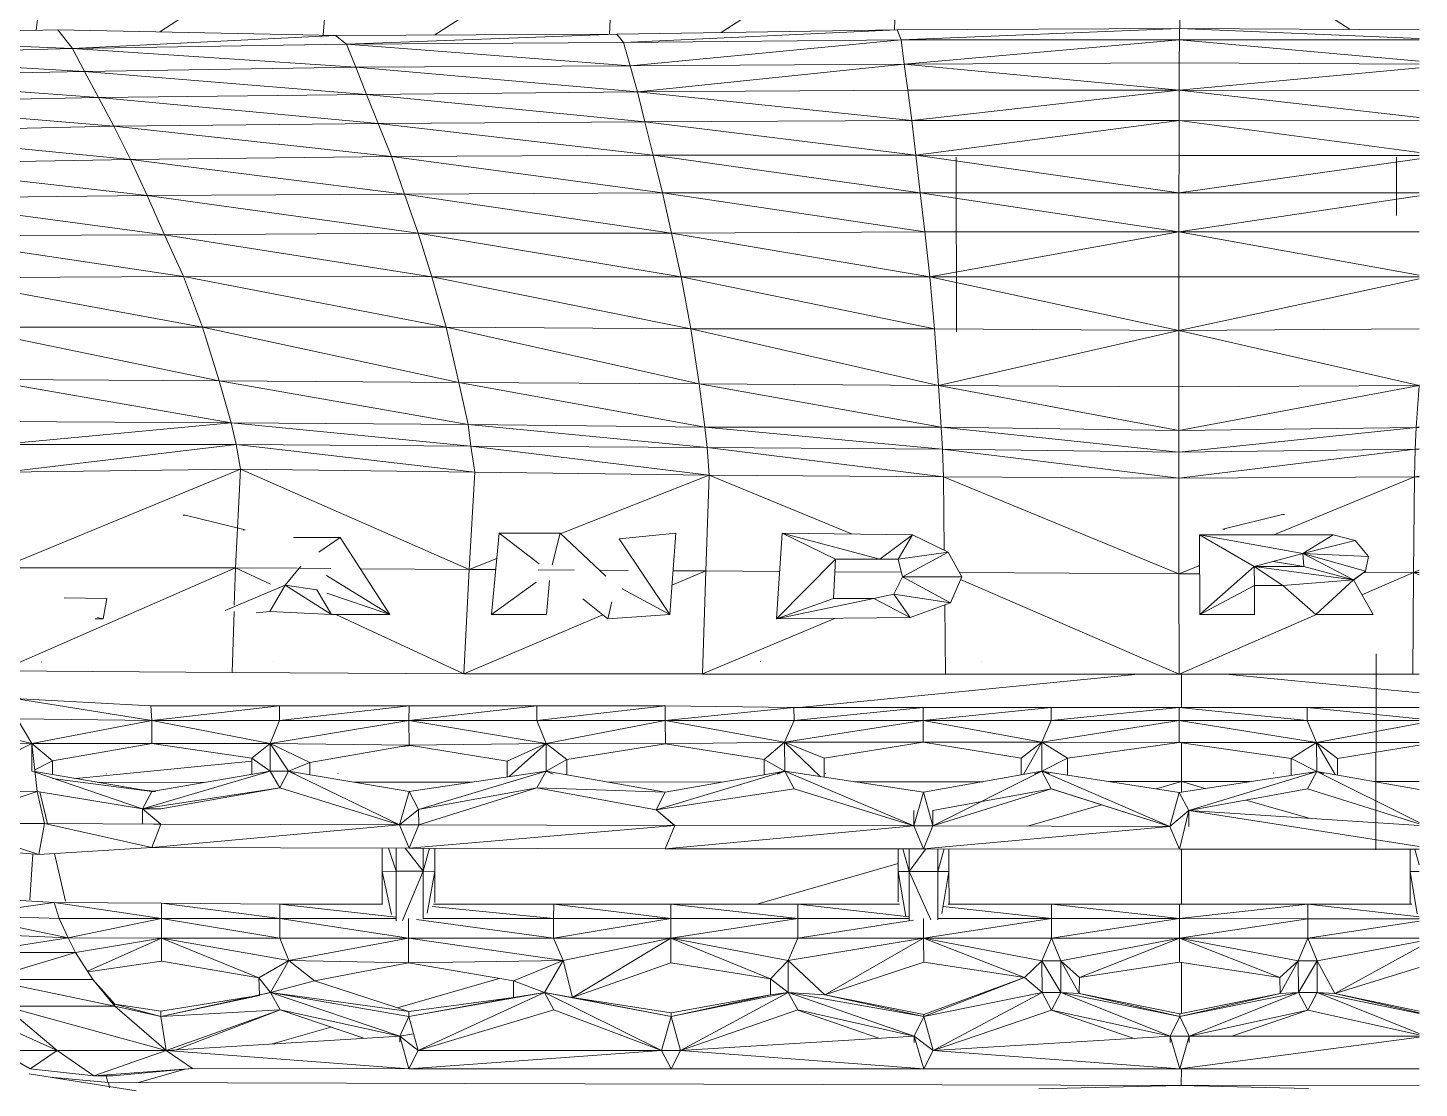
# Model space of a CAD drawing. Header units: inches. Extents: x 9661 to 15313, y -337 to 660.
# Drawn here: x 12428.2 to 12446.61, y 0.35 to 14.37 of the extents above; entities that cross this region are included whole.
import ezdxf

# ---------------------------------------------------------------- set-up
doc = ezdxf.new("R2010")
doc.units = ezdxf.units.IN
doc.header["$MEASUREMENT"] = 0
for name, color, linetype, lineweight in [('0-1', 7, 'Continuous', 5), ('0-2', 45, 'Continuous', 9), ('A-GENM', 5, 'Continuous', 9)]:
    doc.layers.add(name, color=color, linetype=linetype, lineweight=lineweight)

# ---------------------------------------------------------------- blocks, each defined once
blk = doc.blocks.new('Land_Rover_Evoque_-_SUV_Car_Vehicle_Automobile_13067 - Land Rover EVOQUE_dwg-1230547-BUILDING SECTION - EAST_WEST - LOOKING SOUTH2')
at = {"layer": 'A-GENM'}
for p, q in [((12439.709, 15.841), (12437.375, 14.312)), ((12439.669, 14.347), (12439.709, 15.841)), ((12428.312, 14.342), (12428.474, 15.727)), ((12432.235, 15.803), (12429.945, 14.321)), ((12432.108, 14.276), (12432.235, 15.803)), ((12435.976, 15.822), (12433.585, 14.279)), ((12435.895, 14.29), (12435.976, 15.822)), ((12443.441, 15.801), (12445.699, 14.353)), ((12443.441, 15.801), (12443.442, 14.366)), ((12439.702, 14.348), (12443.439, 14.366)), ((12443.439, 14.366), (12439.702, 14.348)), ((12443.439, 14.366), (12439.754, 14.216)), ((12443.439, 14.366), (12443.438, 14.214)), ((12443.439, 14.366), (12446.61, 14.349)), ((12443.439, 14.366), (12446.61, 14.234)), ((12446.61, 14.349), (12443.439, 14.366)), ((12425.04, 14.254), (12428.597, 14.349)), ((12425.04, 14.254), (12428.79, 14.102)), ((12428.597, 14.349), (12432.271, 14.272)), ((12428.597, 14.349), (12428.79, 14.102)), ((12432.271, 14.272), (12428.79, 14.102)), ((12432.271, 14.272), (12435.994, 14.291)), ((12435.994, 14.291), (12432.271, 14.272)), ((12432.271, 14.272), (12432.415, 14.159)), ((12435.994, 14.291), (12432.415, 14.159)), ((12432.415, 14.159), (12436.084, 14.178)), ((12435.994, 14.291), (12439.702, 14.348)), ((12439.702, 14.348), (12435.994, 14.291)), ((12435.994, 14.291), (12436.084, 14.178)), ((12439.702, 14.348), (12436.084, 14.178)), ((12436.084, 14.178), (12439.754, 14.216)), ((12436.17, 13.873), (12436.084, 14.178)), ((12436.17, 13.873), (12439.754, 14.216)), ((12439.702, 14.348), (12439.754, 14.216)), ((12439.796, 13.891), (12439.754, 14.216)), ((12439.754, 14.216), (12443.438, 14.214)), ((12439.796, 13.891), (12443.438, 14.214)), ((12443.436, 13.909), (12443.438, 14.214)), ((12446.61, 13.931), (12443.438, 14.214)), ((12443.438, 14.214), (12446.61, 14.213)), ((12428.79, 14.102), (12425.26, 14.006)), ((12428.952, 13.797), (12425.26, 14.006)), ((12428.79, 14.102), (12432.415, 14.159)), ((12428.952, 13.797), (12428.79, 14.102)), ((12432.539, 13.854), (12428.79, 14.102)), ((12432.539, 13.854), (12432.415, 14.159)), ((12436.17, 13.873), (12432.415, 14.159)), ((12428.952, 13.797), (12432.539, 13.854)), ((12432.539, 13.854), (12436.17, 13.873)), ((12432.683, 13.491), (12432.539, 13.854)), ((12436.266, 13.529), (12432.539, 13.854)), ((12436.17, 13.873), (12439.796, 13.891)), ((12436.266, 13.529), (12436.17, 13.873)), ((12436.266, 13.529), (12439.796, 13.891)), ((12439.796, 13.891), (12443.436, 13.909)), ((12439.843, 13.548), (12439.796, 13.891)), ((12443.435, 13.547), (12439.796, 13.891)), ((12443.435, 13.547), (12443.436, 13.909)), ((12443.435, 13.547), (12446.61, 13.845)), ((12443.436, 13.909), (12446.61, 13.892)), ((12425.443, 13.72), (12428.952, 13.797)), ((12429.135, 13.453), (12425.443, 13.72)), ((12429.135, 13.453), (12428.952, 13.797)), ((12432.683, 13.491), (12428.952, 13.797)), ((12429.135, 13.453), (12425.654, 13.377)), ((12429.135, 13.453), (12432.683, 13.491)), ((12432.836, 13.109), (12429.135, 13.453)), ((12429.337, 13.072), (12429.135, 13.453)), ((12432.683, 13.491), (12436.266, 13.529)), ((12432.836, 13.109), (12432.683, 13.491)), ((12436.366, 13.128), (12432.683, 13.491)), ((12436.266, 13.529), (12439.843, 13.548)), ((12436.366, 13.128), (12436.266, 13.529)), ((12439.895, 13.146), (12436.266, 13.529)), ((12439.895, 13.146), (12439.843, 13.548)), ((12439.843, 13.548), (12443.435, 13.547)), ((12439.895, 13.146), (12443.435, 13.547)), ((12443.434, 13.146), (12443.435, 13.547)), ((12446.61, 13.186), (12443.435, 13.547)), ((12443.435, 13.547), (12446.61, 13.546)), ((12429.337, 13.072), (12425.654, 13.377)), ((12425.885, 12.995), (12429.337, 13.072)), ((12432.836, 13.109), (12429.337, 13.072)), ((12429.558, 12.632), (12429.337, 13.072)), ((12433.01, 12.67), (12429.337, 13.072)), ((12432.836, 13.109), (12436.366, 13.128)), ((12436.476, 12.689), (12432.836, 13.109)), ((12433.01, 12.67), (12432.836, 13.109)), ((12436.366, 13.128), (12439.895, 13.146)), ((12436.476, 12.689), (12436.366, 13.128)), ((12439.949, 12.688), (12436.366, 13.128)), ((12439.949, 12.688), (12439.895, 13.146)), ((12439.895, 13.146), (12443.434, 13.146)), ((12439.949, 12.688), (12443.434, 13.146)), ((12443.433, 12.687), (12443.434, 13.146)), ((12446.61, 12.726), (12443.434, 13.146)), ((12443.434, 13.146), (12446.61, 13.145)), ((12429.558, 12.632), (12425.885, 12.995)), ((12429.558, 12.632), (12426.145, 12.575)), ((12426.145, 12.575), (12429.779, 12.154)), ((12429.558, 12.632), (12433.01, 12.67)), ((12429.558, 12.632), (12429.779, 12.154)), ((12429.558, 12.632), (12433.183, 12.173)), ((12436.476, 12.689), (12433.01, 12.67)), ((12436.596, 12.191), (12433.01, 12.67)), ((12433.183, 12.173), (12433.01, 12.67)), ((12440.009, 12.191), (12436.476, 12.689)), ((12436.596, 12.191), (12436.476, 12.689)), ((12436.476, 12.689), (12439.949, 12.688)), ((12440.009, 12.191), (12439.949, 12.688)), ((12443.432, 12.19), (12439.949, 12.688)), ((12439.949, 12.688), (12443.433, 12.687)), ((12440.482, 12.662), (12440.489, 10.354)), ((12443.432, 12.19), (12443.433, 12.687)), ((12443.432, 12.19), (12446.61, 12.642)), ((12443.433, 12.687), (12446.61, 12.686)), ((12446.312, 11.891), (12446.31, 12.661)), ((12429.779, 12.154), (12426.405, 12.116)), ((12429.779, 12.154), (12433.183, 12.173)), ((12430.01, 11.637), (12429.779, 12.154)), ((12429.779, 12.154), (12433.365, 11.656)), ((12436.596, 12.191), (12433.183, 12.173)), ((12436.716, 11.656), (12433.183, 12.173)), ((12433.365, 11.656), (12433.183, 12.173)), ((12440.009, 12.191), (12436.596, 12.191)), ((12440.069, 11.674), (12436.596, 12.191)), ((12436.716, 11.656), (12436.596, 12.191)), ((12440.009, 12.191), (12440.069, 11.674)), ((12440.009, 12.191), (12443.431, 11.674)), ((12440.009, 12.191), (12443.432, 12.19)), ((12443.431, 11.674), (12443.432, 12.19)), ((12443.431, 11.674), (12446.61, 12.152)), ((12443.432, 12.19), (12446.61, 12.189)), ((12430.01, 11.637), (12426.405, 12.116)), ((12430.01, 11.637), (12426.684, 11.619)), ((12430.261, 11.083), (12426.684, 11.619)), ((12430.01, 11.637), (12433.365, 11.656)), ((12433.548, 11.082), (12430.01, 11.637)), ((12430.261, 11.083), (12430.01, 11.637)), ((12433.548, 11.082), (12433.365, 11.656)), ((12436.845, 11.082), (12433.365, 11.656)), ((12436.716, 11.656), (12433.365, 11.656)), ((12440.069, 11.674), (12436.716, 11.656)), ((12436.845, 11.082), (12436.716, 11.656)), ((12440.133, 11.081), (12436.716, 11.656)), ((12440.069, 11.674), (12443.431, 11.674)), ((12440.069, 11.674), (12440.133, 11.081)), ((12443.431, 11.674), (12440.133, 11.081)), ((12443.431, 11.674), (12443.43, 11.08)), ((12443.431, 11.674), (12446.61, 11.673)), ((12443.431, 11.674), (12446.61, 11.101)), ((12430.261, 11.083), (12426.974, 11.064)), ((12430.511, 10.413), (12426.974, 11.064)), ((12433.736, 10.413), (12430.261, 11.083)), ((12433.548, 11.082), (12430.261, 11.083)), ((12430.511, 10.413), (12430.261, 11.083)), ((12433.736, 10.413), (12433.548, 11.082)), ((12436.971, 10.393), (12433.548, 11.082)), ((12433.548, 11.082), (12436.845, 11.082)), ((12436.971, 10.393), (12436.845, 11.082)), ((12436.845, 11.082), (12440.195, 10.392)), ((12436.845, 11.082), (12440.133, 11.081)), ((12440.195, 10.392), (12440.133, 11.081)), ((12440.133, 11.081), (12443.43, 11.08)), ((12440.133, 11.081), (12443.43, 10.372)), ((12446.61, 11.08), (12443.43, 11.08)), ((12443.43, 11.08), (12443.43, 10.372)), ((12446.61, 11.054), (12443.43, 10.372)), ((12430.734, 9.704), (12427.292, 10.413)), ((12430.511, 10.413), (12427.292, 10.413)), ((12433.905, 9.684), (12430.511, 10.413)), ((12433.736, 10.413), (12430.511, 10.413)), ((12430.734, 9.704), (12430.511, 10.413)), ((12433.905, 9.684), (12433.736, 10.413)), ((12437.081, 9.665), (12433.736, 10.413)), ((12433.736, 10.413), (12436.971, 10.393)), ((12437.081, 9.665), (12436.971, 10.393)), ((12436.971, 10.393), (12440.251, 9.644)), ((12436.971, 10.393), (12440.195, 10.392)), ((12440.251, 9.644), (12440.195, 10.392)), ((12440.195, 10.392), (12443.43, 10.372)), ((12440.251, 9.644), (12443.43, 10.372)), ((12446.61, 10.39), (12443.43, 10.372)), ((12446.609, 9.643), (12443.43, 10.372)), ((12443.43, 9.625), (12443.43, 10.372)), ((12430.889, 9.148), (12427.582, 9.724)), ((12430.734, 9.704), (12427.582, 9.724)), ((12434.026, 9.128), (12430.734, 9.704)), ((12433.905, 9.684), (12430.734, 9.704)), ((12430.889, 9.148), (12430.734, 9.704)), ((12437.159, 9.09), (12433.905, 9.684)), ((12434.026, 9.128), (12433.905, 9.684)), ((12433.905, 9.684), (12437.081, 9.665)), ((12440.287, 9.089), (12437.081, 9.665)), ((12437.159, 9.09), (12437.081, 9.665)), ((12437.081, 9.665), (12440.251, 9.644)), ((12443.43, 9.049), (12440.251, 9.644)), ((12440.287, 9.089), (12440.251, 9.644)), ((12440.251, 9.644), (12443.43, 9.625)), ((12446.609, 9.643), (12443.43, 9.049)), ((12446.609, 9.643), (12443.43, 9.625)), ((12443.43, 9.049), (12443.43, 9.625)), ((12446.609, 9.643), (12446.572, 9.087)), ((12446.61, 9.653), (12446.609, 9.643)), ((12446.61, 9.643), (12446.609, 9.643)), ((12446.61, 9.643), (12446.609, 9.643)), ((12430.889, 9.148), (12427.775, 9.167)), ((12430.889, 9.148), (12427.833, 8.861)), ((12434.064, 8.841), (12430.889, 9.148)), ((12434.026, 9.128), (12430.889, 9.148)), ((12430.957, 8.86), (12430.889, 9.148)), ((12437.188, 8.821), (12434.026, 9.128)), ((12437.159, 9.09), (12434.026, 9.128)), ((12434.064, 8.841), (12434.026, 9.128)), ((12437.188, 8.821), (12437.159, 9.09)), ((12440.301, 8.801), (12437.159, 9.09)), ((12440.287, 9.089), (12437.159, 9.09)), ((12440.301, 8.801), (12440.287, 9.089)), ((12443.43, 8.762), (12440.287, 9.089)), ((12443.43, 9.049), (12440.287, 9.089)), ((12446.572, 9.087), (12443.43, 8.762)), ((12446.572, 9.087), (12443.43, 9.049)), ((12443.43, 8.762), (12443.43, 9.049)), ((12446.572, 9.087), (12446.558, 8.799)), ((12446.61, 9.094), (12446.572, 9.087)), ((12446.61, 9.087), (12446.572, 9.087)), ((12430.957, 8.86), (12427.833, 8.861)), ((12430.957, 8.86), (12427.901, 8.497)), ((12434.114, 8.495), (12430.957, 8.86)), ((12434.064, 8.841), (12430.957, 8.86)), ((12431.014, 8.534), (12430.957, 8.86)), ((12437.188, 8.821), (12434.064, 8.841)), ((12437.217, 8.456), (12434.064, 8.841)), ((12434.114, 8.495), (12434.064, 8.841)), ((12440.314, 8.436), (12437.188, 8.821)), ((12437.188, 8.821), (12437.217, 8.456)), ((12437.188, 8.821), (12440.301, 8.801)), ((12440.314, 8.436), (12440.301, 8.801)), ((12443.43, 8.417), (12440.301, 8.801)), ((12440.301, 8.801), (12443.43, 8.762)), ((12446.558, 8.799), (12443.43, 8.417)), ((12446.558, 8.799), (12443.43, 8.762)), ((12443.43, 8.417), (12443.43, 8.762)), ((12446.558, 8.799), (12446.546, 8.435)), ((12446.61, 8.804), (12446.558, 8.799)), ((12446.61, 8.8), (12446.558, 8.799)), ((12431.014, 8.534), (12427.901, 8.497)), ((12431.014, 8.534), (12427.972, 7.279)), ((12431.014, 8.534), (12430.949, 7.229)), ((12434.042, 7.21), (12431.014, 8.534)), ((12434.114, 8.495), (12431.014, 8.534)), ((12434.042, 7.21), (12434.114, 8.495)), ((12437.217, 8.456), (12434.114, 8.495)), ((12437.217, 8.456), (12435.244, 7.682)), ((12437.217, 8.456), (12437.171, 7.19)), ((12440.314, 8.436), (12437.217, 8.456)), ((12439.099, 7.678), (12437.217, 8.456)), ((12440.314, 8.436), (12440.325, 7.464)), ((12440.314, 8.436), (12443.432, 7.15)), ((12440.314, 8.436), (12443.43, 8.417)), ((12446.546, 8.435), (12443.43, 8.417)), ((12443.432, 7.15), (12443.43, 8.417)), ((12446.546, 8.435), (12444.688, 7.668)), ((12446.546, 8.435), (12446.535, 7.168)), ((12446.61, 8.443), (12446.546, 8.435)), ((12446.61, 8.435), (12446.546, 8.435)), ((12430.257, 7.925), (12430.284, 7.925)), ((12430.284, 7.925), (12431.077, 7.733)), ((12444.011, 7.742), (12444.801, 7.934)), ((12444.801, 7.934), (12444.828, 7.935)), ((12431.05, 7.734), (12431.077, 7.733)), ((12444.011, 7.742), (12444.038, 7.743)), ((12432.331, 7.632), (12431.716, 7.632)), ((12432.331, 7.632), (12432.05, 7.439)), ((12432.989, 6.615), (12432.331, 7.632)), ((12434.334, 6.614), (12434.438, 7.689)), ((12434.438, 7.689), (12435.246, 7.689)), ((12434.966, 7.283), (12434.438, 7.689)), ((12435.137, 7.269), (12435.246, 7.689)), ((12435.846, 7.122), (12435.246, 7.689)), ((12436.773, 7.689), (12436.024, 7.612)), ((12436.693, 6.614), (12436.024, 7.612)), ((12436.773, 7.689), (12436.693, 6.614)), ((12438.18, 7.689), (12438.105, 6.556)), ((12438.18, 7.689), (12439.904, 7.669)), ((12438.885, 7.343), (12438.18, 7.689)), ((12438.18, 7.689), (12439.472, 7.343)), ((12439.472, 7.343), (12439.904, 7.669)), ((12439.714, 7.343), (12439.904, 7.669)), ((12440.378, 7.438), (12439.904, 7.669)), ((12443.708, 6.612), (12443.705, 7.668)), ((12443.705, 7.668), (12445.47, 7.668)), ((12444.425, 7.246), (12443.705, 7.668)), ((12443.705, 7.668), (12445.071, 7.418)), ((12445.071, 7.418), (12445.47, 7.668)), ((12445.071, 7.418), (12445.764, 7.591)), ((12445.47, 7.668), (12445.764, 7.591)), ((12445.764, 7.591), (12445.941, 7.379)), ((12439.714, 7.343), (12440.378, 7.438)), ((12439.772, 7.112), (12440.378, 7.438)), ((12440.557, 7.112), (12440.378, 7.438)), ((12444.425, 7.246), (12445.071, 7.418)), ((12445.071, 7.418), (12445.083, 7.246)), ((12445.071, 7.418), (12445.941, 7.379)), ((12445.071, 7.418), (12445.898, 7.188)), ((12445.071, 7.418), (12445.739, 7.072)), ((12445.941, 7.379), (12445.898, 7.188)), ((12430.949, 7.229), (12427.828, 5.867)), ((12427.963, 7.23), (12430.949, 7.229)), ((12430.949, 7.229), (12430.932, 6.737)), ((12431.765, 7.224), (12430.949, 7.229)), ((12430.949, 7.229), (12431.409, 7.016)), ((12431.814, 7.253), (12431.607, 6.999)), ((12432.208, 7.221), (12431.79, 7.224)), ((12434.042, 7.21), (12432.598, 7.219)), ((12434.042, 7.21), (12433.971, 5.827)), ((12434.406, 7.353), (12434.042, 7.21)), ((12434.391, 7.208), (12434.042, 7.21)), ((12435.431, 7.201), (12434.954, 7.204)), ((12436.142, 7.196), (12435.765, 7.199)), ((12437.171, 7.19), (12436.722, 6.999)), ((12437.171, 7.19), (12436.736, 7.192)), ((12437.171, 7.19), (12437.129, 5.827)), ((12438.147, 7.184), (12437.171, 7.19)), ((12438.885, 7.343), (12438.105, 6.556)), ((12438.859, 6.824), (12438.885, 7.343)), ((12438.885, 7.343), (12439.472, 7.343)), ((12439.472, 7.343), (12439.714, 7.343)), ((12439.714, 7.343), (12439.772, 7.112)), ((12443.707, 7.263), (12443.432, 7.15)), ((12443.708, 6.612), (12444.425, 7.246)), ((12444.429, 6.996), (12444.425, 7.246)), ((12444.425, 7.246), (12444.806, 6.996)), ((12444.425, 7.246), (12445.739, 7.072)), ((12444.425, 7.246), (12445.083, 7.246)), ((12445.083, 7.246), (12444.684, 7.315)), ((12445.739, 7.072), (12445.083, 7.246)), ((12445.898, 7.188), (12445.739, 7.072)), ((12445.898, 7.188), (12445.741, 7.069)), ((12446.61, 7.199), (12446.535, 7.168)), ((12430.81, 6.665), (12431.607, 6.999)), ((12431.404, 6.653), (12431.607, 6.999)), ((12432.023, 6.941), (12431.607, 6.999)), ((12432.217, 6.615), (12431.607, 6.999)), ((12432.989, 6.615), (12432.15, 7.127)), ((12434.928, 7.04), (12434.334, 6.614)), ((12435.063, 6.615), (12435.102, 7.061)), ((12439.757, 7.173), (12438.876, 7.179)), ((12439.772, 7.112), (12439.658, 6.882)), ((12439.772, 7.112), (12440.408, 6.767)), ((12439.772, 7.112), (12440.557, 7.112)), ((12440.408, 6.767), (12440.557, 7.112)), ((12440.526, 7.169), (12443.432, 7.15)), ((12440.542, 7.077), (12443.434, 5.825)), ((12443.707, 7.152), (12443.432, 7.15)), ((12443.432, 7.15), (12443.434, 5.825)), ((12443.708, 6.612), (12444.429, 6.996)), ((12444.433, 6.612), (12444.429, 6.996)), ((12444.429, 6.996), (12444.806, 6.996)), ((12444.806, 6.996), (12445.739, 7.072)), ((12444.806, 6.996), (12445.242, 6.612)), ((12445.739, 7.072), (12445.242, 6.612)), ((12445.739, 7.072), (12446, 6.612)), ((12446.535, 7.168), (12445.853, 6.872)), ((12446.535, 7.168), (12445.865, 7.164)), ((12446.535, 7.168), (12446.525, 5.824)), ((12446.61, 7.168), (12446.535, 7.168)), ((12446.535, 7.168), (12446.61, 7.137)), ((12429.247, 6.826), (12428.679, 6.834)), ((12429.199, 6.558), (12429.247, 6.826)), ((12432.217, 6.615), (12432.023, 6.941)), ((12432.989, 6.615), (12432.158, 6.895)), ((12435.546, 6.822), (12435.876, 6.557)), ((12436.693, 6.614), (12436.063, 6.952)), ((12438.859, 6.824), (12438.105, 6.556)), ((12438.105, 6.556), (12439.395, 6.824)), ((12438.859, 6.824), (12439.395, 6.824)), ((12439.658, 6.882), (12439.395, 6.824)), ((12439.395, 6.824), (12439.877, 6.575)), ((12439.658, 6.882), (12439.877, 6.575)), ((12439.658, 6.882), (12440.408, 6.767)), ((12430.929, 6.655), (12430.902, 5.847)), ((12431.22, 6.633), (12431.404, 6.653)), ((12432.217, 6.615), (12431.404, 6.653)), ((12435.927, 6.78), (12435.876, 6.557)), ((12439.877, 6.575), (12440.408, 6.767)), ((12440.332, 6.739), (12440.342, 5.826)), ((12429.093, 6.558), (12429.199, 6.558)), ((12429.199, 6.558), (12429.121, 6.575)), ((12432.989, 6.615), (12432.217, 6.615)), ((12432.274, 6.615), (12433.971, 5.827)), ((12435.809, 6.61), (12433.971, 5.827)), ((12435.063, 6.615), (12434.334, 6.614)), ((12436.693, 6.614), (12435.876, 6.557)), ((12438.886, 6.565), (12437.129, 5.827)), ((12438.105, 6.556), (12439.877, 6.575)), ((12445.251, 6.612), (12443.434, 5.825)), ((12443.708, 6.612), (12444.433, 6.612)), ((12445.242, 6.612), (12446, 6.612)), ((12446.041, 6.093), (12446.037, 3.5)), ((12446.039, 6.094), (12446.041, 6.093)), ((12428.379, 5.984), (12428.383, 5.985)), ((12431.445, 5.986), (12431.448, 5.987)), ((12434.341, 5.988), (12434.345, 5.989)), ((12437.895, 5.991), (12437.899, 5.991)), ((12440.821, 5.993), (12440.824, 5.993)), ((12443.828, 5.995), (12443.831, 5.995)), ((12427.828, 5.867), (12430.902, 5.847)), ((12430.902, 5.847), (12427.828, 5.867)), ((12430.903, 5.847), (12427.828, 5.866)), ((12430.902, 5.847), (12433.971, 5.827)), ((12433.971, 5.827), (12430.902, 5.847)), ((12433.972, 5.827), (12430.903, 5.847)), ((12433.971, 5.827), (12437.129, 5.827)), ((12437.129, 5.827), (12433.971, 5.827)), ((12437.129, 5.826), (12433.972, 5.827)), ((12437.129, 5.827), (12440.342, 5.826)), ((12440.342, 5.826), (12437.129, 5.827)), ((12440.342, 5.826), (12437.129, 5.826)), ((12442.892, 5.825), (12438.412, 5.384)), ((12440.342, 5.826), (12443.434, 5.825)), ((12443.434, 5.825), (12440.342, 5.826)), ((12443.434, 5.825), (12440.342, 5.826)), ((12443.434, 5.825), (12446.525, 5.824)), ((12446.525, 5.824), (12443.434, 5.825)), ((12446.526, 5.824), (12443.434, 5.825)), ((12443.466, 5.825), (12443.465, 5.38)), ((12446.61, 5.576), (12444.051, 5.825)), ((12446.525, 5.824), (12446.61, 5.824)), ((12446.61, 5.824), (12446.525, 5.824)), ((12446.61, 5.824), (12446.526, 5.824)), ((12428.022, 5.501), (12429.83, 5.405)), ((12428.022, 5.501), (12429.84, 5.213)), ((12431.532, 5.405), (12429.83, 5.405)), ((12429.84, 5.213), (12429.83, 5.405)), ((12429.84, 5.213), (12431.532, 5.405)), ((12433.244, 5.404), (12431.532, 5.405)), ((12431.532, 5.213), (12431.532, 5.405)), ((12431.532, 5.213), (12433.244, 5.404)), ((12433.243, 5.213), (12433.244, 5.404)), ((12433.243, 5.213), (12434.936, 5.404)), ((12433.244, 5.404), (12434.936, 5.404)), ((12434.936, 5.404), (12436.632, 5.404)), ((12434.936, 5.212), (12434.936, 5.404)), ((12434.936, 5.404), (12436.632, 5.403)), ((12434.936, 5.212), (12436.632, 5.403)), ((12438.334, 5.384), (12436.632, 5.404)), ((12436.632, 5.212), (12436.632, 5.403)), ((12436.632, 5.403), (12438.334, 5.384)), ((12436.632, 5.212), (12438.334, 5.384)), ((12438.334, 5.384), (12440.048, 5.384)), ((12438.334, 5.384), (12438.339, 5.212)), ((12438.339, 5.212), (12440.048, 5.384)), ((12440.048, 5.384), (12441.741, 5.383)), ((12440.048, 5.384), (12440.049, 5.211)), ((12440.049, 5.211), (12441.741, 5.383)), ((12441.741, 5.383), (12443.435, 5.383)), ((12441.741, 5.383), (12441.741, 5.211)), ((12441.741, 5.211), (12443.435, 5.383)), ((12443.435, 5.383), (12445.13, 5.383)), ((12443.435, 5.383), (12443.435, 5.21)), ((12443.435, 5.383), (12445.13, 5.21)), ((12446.61, 5.382), (12445.13, 5.383)), ((12446.61, 5.231), (12445.13, 5.383)), ((12445.13, 5.383), (12445.13, 5.21)), ((12428.255, 4.906), (12426.871, 5.233)), ((12428.255, 4.906), (12428.061, 5.233)), ((12428.061, 5.233), (12429.84, 5.213)), ((12428.255, 4.906), (12429.84, 5.213)), ((12431.407, 4.906), (12429.84, 5.213)), ((12431.532, 5.213), (12429.84, 5.213)), ((12429.84, 5.213), (12429.841, 4.905)), ((12431.407, 4.906), (12433.243, 5.213)), ((12431.407, 4.906), (12431.532, 5.213)), ((12433.243, 5.213), (12431.532, 5.213)), ((12435.057, 4.905), (12433.243, 5.213)), ((12433.243, 5.213), (12434.936, 5.212)), ((12433.243, 5.213), (12433.245, 4.886)), ((12435.057, 4.905), (12434.936, 5.212)), ((12436.632, 5.212), (12434.936, 5.212)), ((12435.057, 4.905), (12436.632, 5.212)), ((12438.213, 4.924), (12436.632, 5.212)), ((12436.632, 5.212), (12438.339, 5.212)), ((12436.632, 5.212), (12436.638, 4.904)), ((12438.213, 4.924), (12438.339, 5.212)), ((12438.213, 4.924), (12440.049, 5.211)), ((12438.339, 5.212), (12440.049, 5.211)), ((12440.049, 5.211), (12440.047, 4.923)), ((12441.617, 4.923), (12440.049, 5.211)), ((12440.049, 5.211), (12441.741, 5.211)), ((12441.617, 4.923), (12441.741, 5.211)), ((12441.617, 4.923), (12443.435, 5.21)), ((12441.741, 5.211), (12443.435, 5.21)), ((12445.253, 4.922), (12443.435, 5.21)), ((12443.435, 5.21), (12445.13, 5.21)), ((12443.435, 5.21), (12443.436, 4.922)), ((12445.253, 4.922), (12445.13, 5.21)), ((12446.61, 5.209), (12445.13, 5.21)), ((12445.253, 4.922), (12446.61, 5.17)), ((12428.255, 4.906), (12426.911, 4.925)), ((12428.255, 4.906), (12427.008, 4.292)), ((12428.323, 4.273), (12428.255, 4.906)), ((12428.255, 4.906), (12428.255, 4.541)), ((12428.526, 4.676), (12428.255, 4.906)), ((12428.255, 4.906), (12429.841, 4.905)), ((12428.526, 4.676), (12429.841, 4.905)), ((12431.407, 4.906), (12429.841, 4.905)), ((12431.166, 4.714), (12429.841, 4.905)), ((12431.407, 4.906), (12431.166, 4.714)), ((12431.408, 4.541), (12431.407, 4.906)), ((12431.407, 4.906), (12431.93, 4.655)), ((12431.407, 4.906), (12431.649, 4.541)), ((12431.407, 4.906), (12433.245, 4.886)), ((12431.93, 4.655), (12433.245, 4.886)), ((12433.283, 4.879), (12433.113, 4.863)), ((12435.057, 4.905), (12433.245, 4.886)), ((12434.541, 4.674), (12433.245, 4.886)), ((12435.057, 4.905), (12434.541, 4.674)), ((12435.057, 4.905), (12434.568, 4.468)), ((12435.333, 4.694), (12435.057, 4.905)), ((12435.057, 4.905), (12435.057, 4.54)), ((12435.057, 4.905), (12436.638, 4.904)), ((12435.333, 4.694), (12436.638, 4.904)), ((12438.213, 4.924), (12436.638, 4.904)), ((12437.944, 4.693), (12436.638, 4.904)), ((12438.213, 4.924), (12437.944, 4.693)), ((12438.215, 4.54), (12438.213, 4.924)), ((12438.213, 4.924), (12438.69, 4.467)), ((12438.213, 4.924), (12438.735, 4.712)), ((12438.213, 4.924), (12440.047, 4.923)), ((12438.735, 4.712), (12440.047, 4.923)), ((12441.345, 4.711), (12440.047, 4.923)), ((12441.617, 4.923), (12440.047, 4.923)), ((12441.617, 4.923), (12441.345, 4.711)), ((12441.375, 4.496), (12441.617, 4.923)), ((12441.618, 4.539), (12441.617, 4.923)), ((12441.617, 4.923), (12441.956, 4.711)), ((12441.617, 4.923), (12443.436, 4.922)), ((12441.956, 4.711), (12443.436, 4.922)), ((12444.917, 4.71), (12443.436, 4.922)), ((12445.253, 4.922), (12443.436, 4.922)), ((12443.465, 4.922), (12443.464, 4.402)), ((12445.253, 4.922), (12444.917, 4.71)), ((12445.497, 4.495), (12445.253, 4.922)), ((12445.527, 4.71), (12445.253, 4.922)), ((12445.253, 4.922), (12445.254, 4.538)), ((12445.253, 4.922), (12446.61, 4.921)), ((12445.527, 4.71), (12446.61, 4.886)), ((12428.526, 4.676), (12428.292, 4.56)), ((12428.526, 4.676), (12428.527, 4.495)), ((12431.166, 4.671), (12428.84, 4.442)), ((12431.166, 4.714), (12431.166, 4.5)), ((12431.408, 4.541), (12431.166, 4.714)), ((12431.93, 4.655), (12431.649, 4.541)), ((12431.93, 4.655), (12431.93, 4.494)), ((12434.541, 4.464), (12434.541, 4.674)), ((12435.333, 4.694), (12435.057, 4.54)), ((12435.333, 4.694), (12435.334, 4.492)), ((12437.944, 4.693), (12437.944, 4.492)), ((12438.215, 4.54), (12437.944, 4.693)), ((12438.735, 4.461), (12438.735, 4.712)), ((12441.345, 4.491), (12441.345, 4.711)), ((12441.618, 4.539), (12441.956, 4.711)), ((12441.956, 4.711), (12441.956, 4.487)), ((12444.917, 4.71), (12444.917, 4.486)), ((12445.254, 4.538), (12444.917, 4.71)), ((12445.527, 4.489), (12445.527, 4.71)), ((12428.255, 4.541), (12428.321, 4.518)), ((12428.295, 4.535), (12429.841, 4.272)), ((12429.716, 4.042), (12428.296, 4.528)), ((12428.527, 4.445), (12429.841, 4.272)), ((12429.238, 4.506), (12429.241, 4.506)), ((12429.716, 4.042), (12431.408, 4.541)), ((12431.408, 4.541), (12429.841, 4.272)), ((12431.408, 4.541), (12431.314, 4.518)), ((12431.408, 4.541), (12431.649, 4.541)), ((12431.408, 4.541), (12431.533, 4.32)), ((12431.649, 4.541), (12431.533, 4.32)), ((12431.649, 4.541), (12431.739, 4.504)), ((12431.649, 4.541), (12433.245, 4.272)), ((12433.12, 3.831), (12431.649, 4.541)), ((12432.303, 4.508), (12432.307, 4.509)), ((12435.057, 4.54), (12433.245, 4.272)), ((12433.371, 4.032), (12435.057, 4.54)), ((12435.057, 4.54), (12434.937, 4.32)), ((12435.057, 4.54), (12435.153, 4.5)), ((12435.057, 4.54), (12436.634, 4.262)), ((12435.2, 4.51), (12435.202, 4.51)), ((12436.513, 4.031), (12438.215, 4.54)), ((12438.215, 4.54), (12436.634, 4.262)), ((12438.215, 4.54), (12438.121, 4.499)), ((12438.215, 4.54), (12440.05, 4.261)), ((12439.925, 3.819), (12438.215, 4.54)), ((12438.215, 4.54), (12438.34, 4.309)), ((12438.751, 4.512), (12438.754, 4.513)), ((12441.618, 4.539), (12440.05, 4.261)), ((12440.173, 3.819), (12441.618, 4.539)), ((12441.521, 4.505), (12441.618, 4.539)), ((12441.618, 4.539), (12441.717, 4.51)), ((12441.618, 4.539), (12443.436, 4.26)), ((12443.312, 3.809), (12441.618, 4.539)), ((12441.618, 4.539), (12441.741, 4.309)), ((12441.677, 4.514), (12441.68, 4.515)), ((12445.254, 4.538), (12443.436, 4.26)), ((12445.254, 4.538), (12443.562, 4.02)), ((12444.684, 4.516), (12444.688, 4.517)), ((12445.254, 4.538), (12445.131, 4.308)), ((12445.254, 4.538), (12445.157, 4.51)), ((12445.35, 4.504), (12445.254, 4.538)), ((12445.254, 4.538), (12446.61, 4.297)), ((12446.61, 3.862), (12445.254, 4.538)), ((12428.323, 4.273), (12427.008, 4.292)), ((12428.323, 4.273), (12427.077, 3.851)), ((12429.716, 4.042), (12428.323, 4.273)), ((12428.42, 3.85), (12428.323, 4.273)), ((12428.36, 4.267), (12428.459, 3.842)), ((12430.548, 4.394), (12429.133, 4.393)), ((12429.705, 4.295), (12429.861, 4.276)), ((12429.716, 4.042), (12431.533, 4.32)), ((12429.716, 4.042), (12429.841, 4.272)), ((12429.841, 4.272), (12429.89, 4.272)), ((12431.533, 4.32), (12429.959, 4.041)), ((12433.12, 3.831), (12431.533, 4.32)), ((12433.12, 3.831), (12431.534, 4.32)), ((12434.082, 4.396), (12432.516, 4.395)), ((12433.12, 3.831), (12433.245, 4.272)), ((12433.371, 4.032), (12433.245, 4.272)), ((12433.371, 4.032), (12434.937, 4.32)), ((12433.372, 3.83), (12434.937, 4.32)), ((12436.513, 4.031), (12434.937, 4.32)), ((12434.937, 4.32), (12436.634, 4.262)), ((12437.411, 4.398), (12435.867, 4.397)), ((12436.513, 4.031), (12438.34, 4.309)), ((12436.513, 4.031), (12436.634, 4.262)), ((12439.925, 3.819), (12438.34, 4.309)), ((12439.925, 3.819), (12438.341, 4.309)), ((12440.838, 4.401), (12439.137, 4.399)), ((12439.925, 3.819), (12440.05, 4.261)), ((12440.173, 3.819), (12440.05, 4.261)), ((12440.173, 3.819), (12441.741, 4.309)), ((12440.174, 4.02), (12441.741, 4.309)), ((12443.312, 3.809), (12441.741, 4.309)), ((12443.312, 3.809), (12441.743, 4.308)), ((12443.464, 4.402), (12442.512, 4.402)), ((12443.464, 4.402), (12443.132, 4.307)), ((12443.312, 3.809), (12443.436, 4.26)), ((12443.562, 4.02), (12443.436, 4.26)), ((12444.372, 4.403), (12443.464, 4.402)), ((12443.464, 4.402), (12443.464, 4.264)), ((12443.464, 4.402), (12443.778, 4.312)), ((12443.562, 4.02), (12445.131, 4.308)), ((12446.61, 3.846), (12445.131, 4.308)), ((12446.61, 3.846), (12445.132, 4.307)), ((12446.61, 4.405), (12446.007, 4.404)), ((12442.406, 4.097), (12441.428, 3.815)), ((12444.315, 4.158), (12445.153, 3.917)), ((12429.958, 3.841), (12429.716, 4.042)), ((12429.716, 4.042), (12429.959, 4.041)), ((12429.716, 4.042), (12429.717, 3.842)), ((12429.958, 3.841), (12429.716, 4.042)), ((12433.12, 3.831), (12433.371, 4.032)), ((12433.372, 3.83), (12433.371, 4.032)), ((12436.761, 3.82), (12436.513, 4.031)), ((12436.513, 4.031), (12436.514, 4.031)), ((12436.761, 3.819), (12436.513, 4.031)), ((12436.761, 3.819), (12436.514, 4.031)), ((12436.761, 3.82), (12436.514, 4.031)), ((12439.925, 3.819), (12439.925, 4.021)), ((12440.173, 3.819), (12440.174, 4.02)), ((12443.562, 4.02), (12443.312, 3.809)), ((12443.562, 4.02), (12443.437, 3.511)), ((12446.61, 3.823), (12443.562, 4.02)), ((12443.563, 3.808), (12443.562, 4.02)), ((12443.562, 4.02), (12446.61, 3.544)), ((12428.344, 3.438), (12427.077, 3.851)), ((12428.42, 3.85), (12427.077, 3.851)), ((12428.344, 3.438), (12428.42, 3.85)), ((12429.958, 3.841), (12428.42, 3.85)), ((12428.42, 3.85), (12428.421, 3.85)), ((12428.42, 3.85), (12429.843, 3.533)), ((12429.958, 3.841), (12429.843, 3.533)), ((12433.12, 3.831), (12429.843, 3.533)), ((12429.958, 3.841), (12429.862, 3.841)), ((12429.958, 3.841), (12433.12, 3.831)), ((12433.372, 3.83), (12433.12, 3.831)), ((12433.12, 3.831), (12433.246, 3.523)), ((12433.372, 3.83), (12433.246, 3.523)), ((12436.761, 3.82), (12433.246, 3.523)), ((12436.761, 3.82), (12433.372, 3.83)), ((12433.372, 3.83), (12433.372, 3.83)), ((12436.761, 3.82), (12436.635, 3.513)), ((12439.925, 3.819), (12436.635, 3.513)), ((12436.761, 3.819), (12436.761, 3.82)), ((12436.761, 3.82), (12439.925, 3.819)), ((12439.925, 3.819), (12439.924, 3.819)), ((12439.925, 3.819), (12440.173, 3.819)), ((12439.925, 3.819), (12440.051, 3.512)), ((12440.173, 3.819), (12440.051, 3.512)), ((12443.312, 3.809), (12440.051, 3.512)), ((12443.312, 3.809), (12440.173, 3.819)), ((12443.312, 3.809), (12440.173, 3.819)), ((12440.174, 3.819), (12440.173, 3.819)), ((12443.312, 3.809), (12443.312, 3.809)), ((12443.312, 3.809), (12443.437, 3.511)), ((12428.344, 3.438), (12427.136, 3.533)), ((12428.344, 3.438), (12429.843, 3.533)), ((12429.843, 3.533), (12433.246, 3.523)), ((12432.89, 3.215), (12432.889, 3.524)), ((12433.073, 3.216), (12432.972, 3.524)), ((12433.073, 3.216), (12433.073, 3.524)), ((12433.431, 3.216), (12433.191, 3.523)), ((12436.635, 3.513), (12433.246, 3.523)), ((12433.431, 3.216), (12433.431, 3.523)), ((12433.431, 3.216), (12433.515, 3.522)), ((12433.586, 3.522), (12433.586, 3.215)), ((12436.635, 3.513), (12440.051, 3.512)), ((12439.716, 3.214), (12439.716, 3.512)), ((12439.861, 3.214), (12439.778, 3.512)), ((12439.861, 3.214), (12439.86, 3.512)), ((12439.861, 3.214), (12440.081, 3.514)), ((12440.051, 3.512), (12443.437, 3.511)), ((12440.242, 3.512), (12440.243, 3.214)), ((12440.243, 3.214), (12440.324, 3.512)), ((12440.388, 3.512), (12440.388, 3.213)), ((12443.437, 3.511), (12446.61, 3.51)), ((12443.464, 3.511), (12443.464, 2.781)), ((12446.49, 3.51), (12446.49, 3.212)), ((12446.61, 3.303), (12446.553, 3.51)), ((12428.228, 2.837), (12428.268, 3.444)), ((12428.551, 3.451), (12428.698, 2.819)), ((12439.716, 3.321), (12437.847, 2.782)), ((12433.073, 3.216), (12432.89, 3.215)), ((12432.89, 3.215), (12432.89, 2.784)), ((12433.013, 2.645), (12432.89, 3.215)), ((12433.074, 2.559), (12433.073, 3.216)), ((12433.431, 3.216), (12433.073, 3.216)), ((12433.159, 2.566), (12433.431, 3.216)), ((12433.431, 2.581), (12433.431, 3.216)), ((12433.431, 3.216), (12433.586, 3.215)), ((12433.486, 2.661), (12433.586, 3.215)), ((12433.586, 3.215), (12433.586, 2.802)), ((12439.716, 3.214), (12439.716, 2.813)), ((12439.716, 3.214), (12439.818, 2.617)), ((12439.716, 3.214), (12439.861, 3.214)), ((12439.861, 2.568), (12439.861, 3.214)), ((12439.861, 3.214), (12440.243, 3.214)), ((12439.861, 3.214), (12440.148, 2.574)), ((12440.243, 3.214), (12440.243, 2.576)), ((12440.243, 3.214), (12440.388, 3.213)), ((12440.294, 2.656), (12440.388, 3.213)), ((12440.388, 3.213), (12440.389, 2.782)), ((12446.49, 3.212), (12446.49, 2.78)), ((12446.61, 3.212), (12446.49, 3.212)), ((12446.585, 2.654), (12446.49, 3.212)), ((12428.549, 2.803), (12427.34, 2.631)), ((12428.549, 2.803), (12427.526, 2.865)), ((12429.97, 2.793), (12428.549, 2.803)), ((12429.97, 2.592), (12428.549, 2.803)), ((12428.549, 2.803), (12428.616, 2.592)), ((12431.536, 2.783), (12429.97, 2.793)), ((12431.536, 2.592), (12429.97, 2.793)), ((12429.97, 2.793), (12429.97, 2.592)), ((12432.891, 2.783), (12431.536, 2.783)), ((12433.073, 2.61), (12431.536, 2.783)), ((12431.536, 2.592), (12431.536, 2.783)), ((12435.158, 2.783), (12433.57, 2.783)), ((12435.157, 2.591), (12435.158, 2.783)), ((12436.709, 2.783), (12435.158, 2.783)), ((12436.709, 2.591), (12435.158, 2.783)), ((12438.387, 2.782), (12436.709, 2.783)), ((12438.387, 2.591), (12436.709, 2.783)), ((12436.709, 2.591), (12436.709, 2.783)), ((12438.387, 2.782), (12439.735, 2.782)), ((12439.861, 2.612), (12438.387, 2.782)), ((12438.387, 2.591), (12438.387, 2.782)), ((12441.744, 2.781), (12440.378, 2.782)), ((12443.439, 2.781), (12441.744, 2.781)), ((12443.439, 2.59), (12441.744, 2.781)), ((12441.744, 2.59), (12441.744, 2.781)), ((12445.135, 2.781), (12443.439, 2.781)), ((12443.439, 2.59), (12445.135, 2.781)), ((12443.439, 2.59), (12443.439, 2.781)), ((12445.135, 2.781), (12446.514, 2.78)), ((12446.61, 2.613), (12445.135, 2.781)), ((12445.135, 2.589), (12445.135, 2.781)), ((12428.616, 2.592), (12427.34, 2.631)), ((12428.733, 2.334), (12427.34, 2.631)), ((12429.97, 2.592), (12428.616, 2.592)), ((12428.616, 2.592), (12428.733, 2.334)), ((12429.97, 2.592), (12428.733, 2.334)), ((12431.536, 2.592), (12429.97, 2.592)), ((12429.97, 2.592), (12431.536, 2.333)), ((12429.97, 2.592), (12429.97, 2.333)), ((12433.073, 2.592), (12431.536, 2.592)), ((12433.238, 2.333), (12431.536, 2.592)), ((12431.536, 2.592), (12431.536, 2.333)), ((12433.238, 2.592), (12433.238, 2.333)), ((12435.157, 2.332), (12433.341, 2.578)), ((12435.157, 2.591), (12433.431, 2.592)), ((12435.157, 2.591), (12433.551, 2.752)), ((12436.709, 2.591), (12435.157, 2.332)), ((12436.709, 2.591), (12435.157, 2.591)), ((12435.157, 2.332), (12435.157, 2.591)), ((12436.709, 2.332), (12438.387, 2.591)), ((12436.709, 2.332), (12436.709, 2.591)), ((12438.387, 2.591), (12436.709, 2.591)), ((12438.387, 2.332), (12438.387, 2.591)), ((12439.861, 2.59), (12438.387, 2.591)), ((12440.053, 2.332), (12441.744, 2.59)), ((12440.053, 2.332), (12440.053, 2.59)), ((12441.744, 2.59), (12440.243, 2.59)), ((12441.744, 2.59), (12440.31, 2.752)), ((12441.744, 2.331), (12443.439, 2.59)), ((12441.744, 2.331), (12441.744, 2.59)), ((12443.439, 2.59), (12441.744, 2.59)), ((12443.439, 2.331), (12443.439, 2.59)), ((12443.439, 2.59), (12445.135, 2.589)), ((12443.439, 2.331), (12445.135, 2.589)), ((12446.61, 2.589), (12445.135, 2.589)), ((12445.135, 2.589), (12445.135, 2.33)), ((12438.387, 2.332), (12439.858, 2.56)), ((12439.861, 2.561), (12439.918, 2.569)), ((12446.61, 2.556), (12445.135, 2.33)), ((12428.733, 2.334), (12427.407, 2.391)), ((12428.733, 2.334), (12427.485, 2.142)), ((12428.733, 2.334), (12429.97, 2.333)), ((12428.733, 2.334), (12428.829, 2.142)), ((12429.97, 2.333), (12428.829, 2.142)), ((12429.97, 2.333), (12428.992, 1.894)), ((12431.536, 2.333), (12429.97, 2.333)), ((12431.653, 2.035), (12429.97, 2.333)), ((12429.97, 2.333), (12431.257, 1.805)), ((12429.97, 2.333), (12429.971, 2.026)), ((12433.238, 2.333), (12431.536, 2.333)), ((12431.536, 2.333), (12431.653, 2.035)), ((12433.238, 2.333), (12431.653, 2.035)), ((12435.157, 2.332), (12433.238, 2.333)), ((12433.238, 2.333), (12435.283, 2.035)), ((12433.238, 2.333), (12433.238, 2.006)), ((12436.709, 2.332), (12435.157, 2.332)), ((12435.157, 2.332), (12435.283, 2.035)), ((12436.709, 2.332), (12435.283, 2.035)), ((12436.709, 2.332), (12435.406, 1.545)), ((12438.261, 2.035), (12436.709, 2.332)), ((12438.387, 2.332), (12436.709, 2.332)), ((12436.709, 2.332), (12438.026, 1.794)), ((12436.709, 2.332), (12436.71, 2.005)), ((12438.261, 2.035), (12440.053, 2.332)), ((12438.261, 2.035), (12438.387, 2.332)), ((12440.053, 2.332), (12438.387, 2.332)), ((12440.053, 2.332), (12438.744, 1.582)), ((12441.619, 2.034), (12440.053, 2.332)), ((12441.744, 2.331), (12440.053, 2.332)), ((12440.053, 2.332), (12441.387, 1.812)), ((12440.053, 2.332), (12440.054, 2.014)), ((12441.619, 2.034), (12441.744, 2.331)), ((12441.869, 2.034), (12441.744, 2.331)), ((12441.744, 2.331), (12443.439, 2.331)), ((12441.869, 2.034), (12443.439, 2.331)), ((12443.439, 2.331), (12442.114, 1.813)), ((12443.439, 2.331), (12445.01, 2.033)), ((12443.439, 2.331), (12444.766, 1.811)), ((12443.439, 2.331), (12445.135, 2.33)), ((12443.439, 2.331), (12443.44, 2.013)), ((12445.01, 2.033), (12445.135, 2.33)), ((12445.258, 2.033), (12445.135, 2.33)), ((12446.61, 2.33), (12445.135, 2.33)), ((12445.258, 2.033), (12446.61, 2.289)), ((12445.494, 1.6), (12446.61, 2.211)), ((12428.829, 2.142), (12427.485, 2.142)), ((12428.829, 2.142), (12427.65, 1.787)), ((12428.829, 2.142), (12429.062, 1.787)), ((12428.997, 1.886), (12429.971, 2.026)), ((12431.257, 1.805), (12429.971, 2.026)), ((12431.653, 2.035), (12431.257, 1.805)), ((12431.653, 2.035), (12431.412, 1.614)), ((12431.653, 2.035), (12431.992, 1.766)), ((12431.653, 2.035), (12433.238, 2.006)), ((12435.283, 2.035), (12433.238, 2.006)), ((12435.283, 2.035), (12434.627, 1.766)), ((12435.038, 1.613), (12435.283, 2.035)), ((12435.283, 2.035), (12435.406, 1.545)), ((12438.261, 2.035), (12438.026, 1.794)), ((12438.262, 1.612), (12438.261, 2.035)), ((12438.261, 2.035), (12438.744, 1.582)), ((12441.619, 2.034), (12441.387, 1.812)), ((12441.621, 1.611), (12441.619, 2.034)), ((12441.869, 1.611), (12441.619, 2.034)), ((12441.869, 2.034), (12441.619, 2.034)), ((12441.869, 1.611), (12441.869, 2.034)), ((12441.869, 2.034), (12442.112, 1.601)), ((12441.869, 2.034), (12442.114, 1.813)), ((12445.01, 2.033), (12444.766, 1.811)), ((12445.01, 2.033), (12444.769, 1.6)), ((12445.012, 1.611), (12445.01, 2.033)), ((12445.258, 2.033), (12445.01, 2.033)), ((12445.012, 1.611), (12445.258, 2.033)), ((12445.259, 1.611), (12445.258, 2.033)), ((12445.494, 1.6), (12445.258, 2.033)), ((12431.992, 1.766), (12433.238, 2.006)), ((12434.627, 1.766), (12433.238, 2.006)), ((12435.406, 1.545), (12436.71, 2.005)), ((12438.026, 1.794), (12436.71, 2.005)), ((12438.744, 1.582), (12440.054, 2.014)), ((12441.387, 1.812), (12440.054, 2.014)), ((12442.114, 1.813), (12443.44, 2.013)), ((12444.766, 1.811), (12443.44, 2.013)), ((12443.463, 2.01), (12443.463, 1.337)), ((12445.494, 1.6), (12446.61, 1.945)), ((12429.352, 1.431), (12427.65, 1.787)), ((12429.062, 1.787), (12427.65, 1.787)), ((12429.062, 1.787), (12429.353, 1.459)), ((12429.352, 1.431), (12429.062, 1.787)), ((12431.257, 1.805), (12431.266, 1.582)), ((12431.412, 1.614), (12431.257, 1.805)), ((12431.412, 1.614), (12431.992, 1.766)), ((12431.992, 1.766), (12433.24, 1.363)), ((12434.438, 1.799), (12433.093, 1.411)), ((12434.627, 1.766), (12434.627, 1.545)), ((12435.038, 1.613), (12434.627, 1.766)), ((12438.026, 1.794), (12438.026, 1.583)), ((12438.262, 1.612), (12438.026, 1.794)), ((12440.054, 1.295), (12441.387, 1.812)), ((12441.387, 1.812), (12440.055, 1.323)), ((12441.621, 1.611), (12441.387, 1.812)), ((12442.112, 1.601), (12442.114, 1.813)), ((12444.766, 1.811), (12444.769, 1.6)), ((12431.412, 1.614), (12429.962, 1.297)), ((12429.962, 1.297), (12431.267, 1.575)), ((12431.137, 1.554), (12429.962, 1.364)), ((12431.412, 1.614), (12431.321, 1.589)), ((12431.412, 1.614), (12431.538, 1.383)), ((12431.412, 1.614), (12433.124, 1.037)), ((12431.412, 1.614), (12433.24, 1.296)), ((12431.412, 1.614), (12433.24, 1.363)), ((12433.24, 1.296), (12435.038, 1.613)), ((12434.627, 1.545), (12433.24, 1.363)), ((12433.24, 1.296), (12434.627, 1.545)), ((12433.366, 0.845), (12435.038, 1.613)), ((12435.038, 1.613), (12434.627, 1.545)), ((12436.586, 0.845), (12435.038, 1.613)), ((12436.711, 1.295), (12435.038, 1.613)), ((12435.038, 1.613), (12435.158, 1.382)), ((12435.038, 1.613), (12435.406, 1.545)), ((12435.406, 1.545), (12436.711, 1.343)), ((12436.711, 1.295), (12435.406, 1.545)), ((12436.711, 1.295), (12438.262, 1.612)), ((12438.026, 1.583), (12436.711, 1.343)), ((12436.711, 1.295), (12438.026, 1.583)), ((12436.837, 0.844), (12438.262, 1.612)), ((12438.262, 1.612), (12438.026, 1.583)), ((12439.928, 1.036), (12438.262, 1.612)), ((12438.262, 1.612), (12438.388, 1.382)), ((12438.262, 1.612), (12440.054, 1.295)), ((12438.262, 1.612), (12438.744, 1.582)), ((12438.744, 1.582), (12440.055, 1.323)), ((12440.054, 1.295), (12438.744, 1.582)), ((12440.054, 1.295), (12441.621, 1.611)), ((12440.178, 0.844), (12441.621, 1.611)), ((12441.621, 1.611), (12441.745, 1.381)), ((12441.621, 1.611), (12441.869, 1.611)), ((12441.745, 1.381), (12441.869, 1.611)), ((12443.315, 1.035), (12441.869, 1.611)), ((12441.869, 1.611), (12443.441, 1.294)), ((12441.869, 1.611), (12442.112, 1.601)), ((12442.112, 1.601), (12443.441, 1.332)), ((12443.441, 1.294), (12442.112, 1.601)), ((12445.012, 1.611), (12443.441, 1.294)), ((12444.769, 1.6), (12443.441, 1.332)), ((12443.441, 1.294), (12444.769, 1.6)), ((12445.012, 1.611), (12443.567, 1.035)), ((12445.012, 1.611), (12444.769, 1.6)), ((12445.259, 1.611), (12445.012, 1.611)), ((12445.136, 1.38), (12445.012, 1.611)), ((12445.259, 1.611), (12445.136, 1.38)), ((12446.61, 1.337), (12445.259, 1.611)), ((12446.61, 1.072), (12445.259, 1.611)), ((12445.259, 1.611), (12445.494, 1.6)), ((12445.494, 1.6), (12446.61, 1.367)), ((12446.61, 1.343), (12445.494, 1.6)), ((12427.284, 1.431), (12428.59, 0.846)), ((12429.352, 1.431), (12427.892, 1.431)), ((12430.03, 0.846), (12427.892, 1.431)), ((12427.892, 1.431), (12428.59, 0.846)), ((12429.352, 1.431), (12429.353, 1.459)), ((12429.962, 1.297), (12429.352, 1.431)), ((12429.352, 1.431), (12430.03, 0.846)), ((12429.353, 1.459), (12429.962, 1.364)), ((12429.962, 1.297), (12429.353, 1.459)), ((12429.962, 1.297), (12431.538, 1.383)), ((12429.962, 1.297), (12429.962, 1.364)), ((12429.962, 1.297), (12430.03, 0.846)), ((12430.03, 0.846), (12431.538, 1.383)), ((12431.538, 1.383), (12430.161, 0.854)), ((12431.538, 1.383), (12433.124, 1.037)), ((12432.644, 1.007), (12431.538, 1.382)), ((12433.124, 1.037), (12433.24, 1.296)), ((12433.24, 1.296), (12433.24, 1.363)), ((12433.366, 0.845), (12433.24, 1.296)), ((12433.366, 0.845), (12435.158, 1.382)), ((12436.586, 0.845), (12435.158, 1.382)), ((12436.586, 0.845), (12436.711, 1.295)), ((12436.711, 1.295), (12436.711, 1.343)), ((12436.837, 0.844), (12436.711, 1.295)), ((12436.837, 0.844), (12438.388, 1.382)), ((12439.928, 1.036), (12438.388, 1.382)), ((12439.461, 1.007), (12438.388, 1.381)), ((12439.928, 1.036), (12440.054, 1.295)), ((12440.054, 1.295), (12440.055, 1.323)), ((12440.178, 0.844), (12440.054, 1.295)), ((12440.178, 0.844), (12441.745, 1.381)), ((12443.315, 1.035), (12441.745, 1.381)), ((12442.839, 1.006), (12441.746, 1.38)), ((12443.315, 1.035), (12443.441, 1.294)), ((12443.441, 1.294), (12443.441, 1.332)), ((12443.567, 1.035), (12443.441, 1.294)), ((12445.136, 1.38), (12443.567, 1.035)), ((12445.136, 1.38), (12444.129, 1.035)), ((12446.61, 1.055), (12445.136, 1.38)), ((12432.208, 1.155), (12431.436, 0.933)), ((12430.03, 0.846), (12433.124, 1.037)), ((12433.124, 1.037), (12433.303, 1.068)), ((12433.366, 0.845), (12433.124, 1.037)), ((12433.124, 1.037), (12433.203, 0.975)), ((12433.124, 1.037), (12433.124, 0.955)), ((12433.241, 0.605), (12433.124, 1.037)), ((12439.928, 1.036), (12436.837, 0.844)), ((12439.928, 1.036), (12439.929, 0.95)), ((12440.178, 0.844), (12439.928, 1.036)), ((12440.056, 0.603), (12439.928, 1.036)), ((12443.315, 1.035), (12440.178, 0.844)), ((12443.315, 1.035), (12443.316, 0.95)), ((12443.567, 1.035), (12443.315, 1.035)), ((12443.442, 0.603), (12443.315, 1.035)), ((12443.567, 1.035), (12443.442, 0.603)), ((12446.61, 1.021), (12443.442, 0.603)), ((12446.61, 1.034), (12443.567, 1.035)), ((12443.567, 1.035), (12443.567, 0.951)), ((12428.59, 0.846), (12427.807, 0.845)), ((12427.807, 0.845), (12428.233, 0.605)), ((12428.59, 0.846), (12428.233, 0.605)), ((12430.03, 0.846), (12428.59, 0.846)), ((12429.074, 0.51), (12428.59, 0.846)), ((12430.03, 0.846), (12429.074, 0.51)), ((12430.03, 0.846), (12430.137, 0.845)), ((12433.241, 0.605), (12430.03, 0.846)), ((12430.03, 0.846), (12430.378, 0.606)), ((12436.586, 0.845), (12433.241, 0.605)), ((12433.241, 0.605), (12433.366, 0.845)), ((12436.586, 0.845), (12433.366, 0.845)), ((12436.586, 0.845), (12436.586, 0.844)), ((12436.837, 0.844), (12436.586, 0.845)), ((12436.711, 0.604), (12436.586, 0.845)), ((12436.837, 0.844), (12436.711, 0.604)), ((12436.837, 0.844), (12436.838, 0.844)), ((12440.056, 0.603), (12436.837, 0.844)), ((12440.178, 0.844), (12440.056, 0.603)), ((12440.178, 0.844), (12440.178, 0.843)), ((12443.442, 0.603), (12440.178, 0.844)), ((12429.074, 0.51), (12428.233, 0.605)), ((12430.378, 0.606), (12429.074, 0.51)), ((12430.378, 0.606), (12429.326, 0.509)), ((12430.266, 0.595), (12429.663, 0.421)), ((12433.241, 0.605), (12430.378, 0.606)), ((12436.711, 0.604), (12433.241, 0.605)), ((12440.056, 0.603), (12436.711, 0.604)), ((12443.442, 0.603), (12440.056, 0.603)), ((12446.61, 0.602), (12443.442, 0.603)), ((12443.463, 0.606), (12443.462, 0.38)), ((12429.633, 0.312), (12428.216, 0.535)), ((12429.267, 0.422), (12428.497, 0.491)), ((12429.074, 0.51), (12429.326, 0.509)), ((12429.238, 0.509), (12429.258, 0.423)), ((12443.443, 0.381), (12429.267, 0.422)), ((12429.279, 0.352), (12429.267, 0.422)), ((12443.443, 0.381), (12441.577, 0.339)), ((12446.61, 0.388), (12443.443, 0.381)), ((12445.147, 0.342), (12443.443, 0.381))]:
    blk.add_line(p, q, dxfattribs=at)
blk = doc.blocks.new('Land_Rover_Evoque_-_SUV_Car_Vehicle_Automobile_13067 - Land_Rover_Evoque_-_SUV_Car_Vehicle_Automobile_13067-1230553-BUILDING SECTION - EAST_WEST - LOOKING SOUTH2')
blk.add_blockref('Land_Rover_Evoque_-_SUV_Car_Vehicle_Automobile_13067 - Land Rover EVOQUE_dwg-1230547-BUILDING SECTION - EAST_WEST - LOOKING SOUTH2', (0, 0))
blk = doc.blocks.new('CTR  - Topography_rvt-1-BUILDING SECTION - EAST_WEST - LOOKING SOUTH2')
at = {"layer": '0-2'}
blk.add_blockref('Land_Rover_Evoque_-_SUV_Car_Vehicle_Automobile_13067 - Land_Rover_Evoque_-_SUV_Car_Vehicle_Automobile_13067-1230553-BUILDING SECTION - EAST_WEST - LOOKING SOUTH2', (0, 0), dxfattribs=at)

msp = doc.modelspace()

# ---------------------------------------------------------------- block references
at = {"layer": '0-1'}
msp.add_blockref('CTR  - Topography_rvt-1-BUILDING SECTION - EAST_WEST - LOOKING SOUTH2', (0, 0), dxfattribs=at)

doc.saveas('drawing.dxf')
